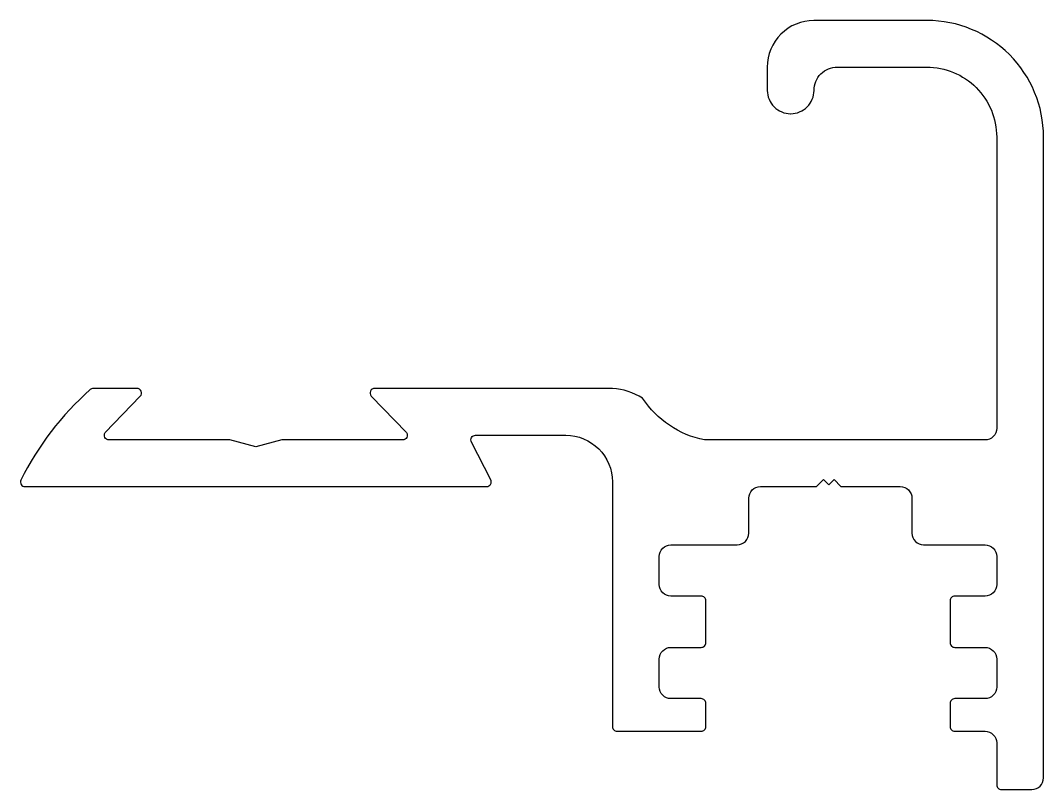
# Model space of a CAD drawing. Extents: x 454.2 to 498.1, y 758.2 to 791.2.
import ezdxf

# ---------------------------------------------------------------- set-up
doc = ezdxf.new("R2010")
doc.units = 0
doc.layers.get('0').update_dxf_attribs({"linetype": 'CONTINUOUS'})

msp = doc.modelspace()

# ---------------------------------------------------------------- linework, layer by layer
msp.add_lwpolyline([(479.558, 771.397), (479.558, 760.894, 0.414214), (479.758, 760.694), (483.369, 760.694, 0.414214), (483.569, 760.894), (483.569, 761.894, 0.414214), (483.369, 762.094), (482.069, 762.094, -0.414214), (481.569, 762.594), (481.569, 763.794, -0.414214), (482.069, 764.294), (483.369, 764.294, 0.414214), (483.569, 764.494), (483.569, 766.294, 0.414214), (483.369, 766.494), (482.069, 766.494, -0.414214), (481.569, 766.994), (481.569, 768.194, -0.414214), (482.069, 768.694), (484.911, 768.694, 0.414214), (485.411, 769.194), (485.411, 770.694, -0.414214), (485.911, 771.194), (488.317, 771.194), (488.617, 771.494), (488.842, 771.269), (489.067, 771.494), (489.367, 771.194), (491.911, 771.194, -0.414214), (492.411, 770.694), (492.411, 769.194, 0.414214), (492.911, 768.694), (495.547, 768.694, -0.414214), (496.047, 768.194), (496.047, 766.994, -0.414214), (495.547, 766.494), (494.247, 766.494, 0.414214), (494.047, 766.294), (494.047, 764.494, 0.414214), (494.247, 764.294), (495.547, 764.294, -0.414214), (496.047, 763.794), (496.047, 762.594, -0.414214), (495.547, 762.094), (494.247, 762.094, 0.414214), (494.047, 761.894), (494.047, 760.894, 0.414214), (494.247, 760.694), (495.547, 760.694, -0.414214), (496.047, 760.194), (496.047, 758.394, 0.414214), (496.247, 758.194), (497.558, 758.194, 0.414214), (498.058, 758.694), (498.058, 786.194, 0.414214), (493.058, 791.194), (488.205, 791.194, 0.414214), (486.205, 789.194), (486.205, 788.194, 0.414214), (487.205, 787.194), (487.21, 787.194, 0.414214), (488.21, 788.194, -0.414214), (489.21, 789.194), (493.047, 789.194, -0.414214), (496.047, 786.194), (496.047, 773.694, -0.414214), (495.547, 773.194), (483.512, 773.194, -0.200107), (480.856, 774.984, 0.129119), (479.558, 775.406), (469.358, 775.406, 0.634063), (469.204, 775.079), (470.72, 773.512, -0.612111), (470.558, 773.194), (465.378, 773.194), (464.258, 772.894), (463.139, 773.194), (457.958, 773.194, -0.612111), (457.796, 773.512), (459.301, 775.067, 0.662249), (459.157, 775.406), (457.28, 775.406, 0.17949), (457.149, 775.358, 0.094277), (454.175, 771.475, 0.541249), (454.358, 771.194), (474.159, 771.194, 0.560433), (474.337, 771.486), (473.512, 773.1, -0.571863), (473.687, 773.397), (477.558, 773.397, -0.414214)], format="xyb", close=True)

doc.saveas('drawing.dxf')
